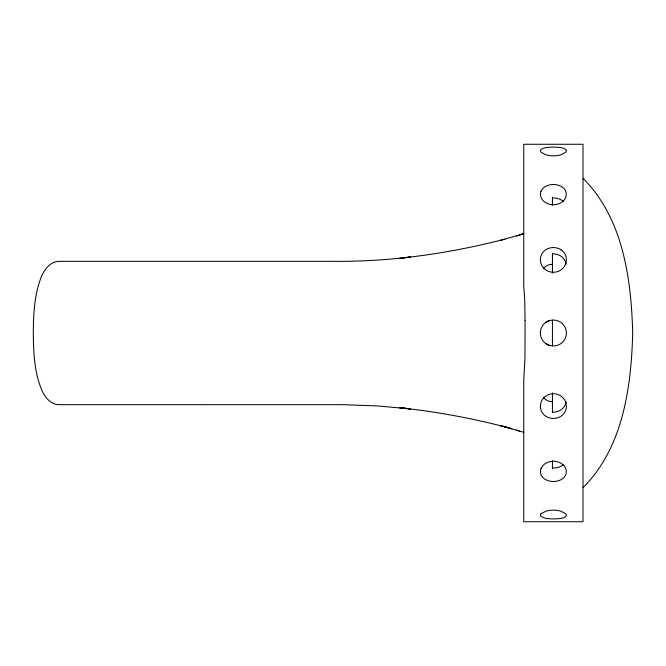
<?xml version="1.0" encoding="UTF-8"?>
<svg xmlns="http://www.w3.org/2000/svg" width="666" height="666" viewBox="0 0 666 666"><rect width="100%" height="100%" fill="white"/><g stroke="black" fill="none" stroke-linecap="round" stroke-linejoin="round"><path stroke-width="1" d="M540.351 406.252L540.983 402.389A13.037 12.546 0 0 1 553.388 393.714A13.037 12.546 0 0 1 565.784 402.389L566.416 406.252A13.037 12.354 0 0 1 561.047 416.242C556.435 419.197 550.332 419.197 545.72 416.242A13.037 12.354 0 0 1 540.342 406.252M566.1 401.74L565.784 403.654L563.927 407.109A13.029 12.171 0 0 1 553.388 412.137L552.43 411.996M583.15 487.504C623.151 447.569 631.243 387.013 632.7 333C631.243 278.987 623.151 218.431 583.15 178.496M563.261 464.668C560.347 467.266 556.243 468.198 552.43 467.965M545.72 322.452C550.224 319.214 556.526 319.322 561.047 322.452A13.037 13.037 0 0 1 561.047 343.548C556.51 346.72 550.258 346.72 545.72 343.548M516.791 236.089L523.759 233.699L500.191 240.451M519.513 234.748L523.759 233.683M504.811 239.177C449.109 253.488 391.675 261.805 334.091 261.33L59.757 261.33C49.342 260.939 43.165 271.37 40.135 279.978C34.232 296.961 33.392 315.176 33.3 333C33.5 352.489 34.216 372.735 42.149 390.859C45.28 397.877 51.382 405.095 59.757 404.67L342.907 404.678L377.431 405.935L410.423 408.907L402.356 408.033M552.43 264.227L549.358 264.693A13.037 12.438 0 0 0 543.464 268.448M552.43 254.004L553.388 253.863A13.029 12.171 0 0 1 563.927 258.891L565.784 262.346L566.1 264.26M552.43 198.035C556.243 197.802 560.347 198.734 563.261 201.332M399.492 258.308L410.423 257.093L402.356 257.967M407.317 257.434L410.423 257.093M410.423 408.907L399.492 407.692C437.42 411.796 475.066 418.706 511.888 428.729L500.191 425.549L504.811 426.823M552.43 401.773L549.358 401.307A13.037 12.438 0 0 1 543.464 397.552M523.759 432.309L500.191 425.549M503.762 426.523L508.524 427.805M561.047 249.758C556.435 246.803 550.332 246.803 545.72 249.758A13.037 12.354 0 0 0 540.351 259.748L540.983 263.611A13.037 12.546 0 0 0 553.388 272.286A13.037 12.546 0 0 0 565.784 263.611L566.416 259.748A13.037 12.354 0 0 0 561.055 249.758M516.791 429.911L519.513 431.252M552.43 197.286L552.43 205.17M552.43 253.513L552.43 273.143M552.43 320.113L552.43 345.887M552.43 392.857L552.43 412.487M552.43 460.83L552.43 468.714M549.35 345.396A13.037 13.037 0 0 1 549.35 320.604M525.066 320.654L524.983 357.417L523.759 379.853L523.759 521.736L583.008 521.736L583.008 144.264L523.759 144.264L523.759 286.147L524.691 298.535L525.066 320.654M540.983 191.167C539.726 194.372 540.734 197.777 542.84 200.341A13.02 10.673 0 0 0 563.927 200.349C566.883 197.053 567.265 191.666 563.927 188.47A13.029 9.632 0 0 0 542.84 188.47L540.983 191.167M540.983 468.531C539.868 471.628 540.459 475.183 542.84 477.53A13.029 9.632 0 0 0 563.927 477.53C567.265 474.334 566.891 468.947 563.927 465.659A13.02 10.673 0 0 0 542.84 465.651L540.983 468.531M566.408 150.699L565.784 152.198L561.047 154.728A12.962 5.836 0 0 1 545.72 154.728L540.983 152.198L540.359 150.699L540.983 149.484L542.84 148.401L545.72 147.636A12.954 2.797 0 0 1 561.047 147.636L563.927 148.401L565.784 149.484L566.416 150.683M540.983 513.802L540.359 515.301L540.983 516.516L545.72 518.364A12.954 2.797 0 0 0 561.047 518.364L563.927 517.599L565.784 516.516L566.416 515.317L565.784 513.802L561.047 511.272A12.962 5.836 0 0 0 545.72 511.272L540.983 513.802"/></g></svg>
